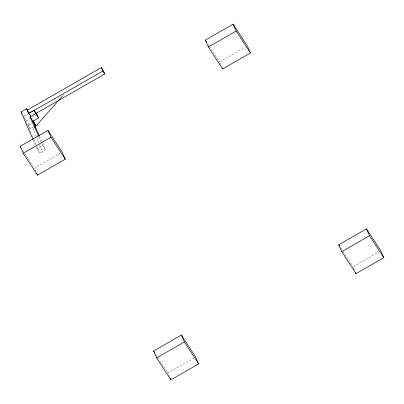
<?xml version="1.0" encoding="UTF-8"?>
<svg xmlns="http://www.w3.org/2000/svg" width="404" height="404" viewBox="0 0 404 404"><rect width="100%" height="100%" fill="white"/><g stroke="black" fill="none" stroke-linecap="round" stroke-linejoin="round"><path stroke-width="0.3" stroke-dasharray="2.02 1.52" d="M34.072 128.27L33.244 129.214L36.481 137.254M62.736 95.778L64.398 93.895M33.285 127.028L30.255 128.765L28.755 125.321L25.896 120.932L23.902 116.337L27.942 114.019M25.896 120.932L30.946 118.034M31.956 117.458L35.996 115.14M32.446 121.483L27.396 124.376L30.255 128.765M28.755 125.321L31.785 123.579M42.693 143.592L45.44 149.909L39.885 153.096L37.027 148.712L42.582 145.526L38.835 136.911M35.986 171.69L34.492 168.241L60.085 153.56M220.902 64.898L219.655 62.029L245.253 47.344M169.362 376.392L167.862 372.942L194.006 357.949M354.278 269.599L353.03 266.731L378.624 252.046M208.085 44.273L209.105 45.839M209.449 46.364L219.655 62.029M340.779 247.93L342.481 250.541M342.819 251.061L353.03 266.731M29.139 114.004L30.411 115.953M29.229 114.332L30.184 115.797M23.265 115.362L23.902 116.337M42.582 145.526L45.44 149.909M22.584 149.965L24.28 152.576M24.624 153.101L34.492 168.241M155.954 354.667L167.862 372.942M29.704 113.726L30.457 115.448M39.446 136.128L42.44 143.016M29.729 114.145L30.477 115.867M28.896 127.826L30.143 130.699M30.396 131.27L31.143 132.992M32.391 135.865L33.638 138.739M33.891 139.314L39.885 153.096M33.28 140.097L35.279 144.693M36.274 146.985L37.027 148.712M36.714 137.825L39.259 144.142M39.491 144.718L42.733 152.757"/><path stroke-width="0.61" d="M34.906 127.331L62.322 96.248M33.032 139.521L21.043 111.953L26.598 108.767L27.548 110.226M28.82 113.514L27.326 110.07L101.389 67.584L103.293 70.508L104.793 73.952L36.173 113.317M39.193 135.552L32.951 121.19L38.506 118.003L37.006 114.559L34.148 110.171L28.593 113.357L26.598 108.767M29.366 113.206L31.002 112.267M32.088 111.64L102.889 71.028L101.389 67.584M38.587 136.335L30.093 116.806L35.648 113.62L34.148 110.171M34.8 126.159L35.81 125.578L33.36 120.67M20.2 146.309L47.975 130.381L62.267 152.313L65.261 159.201L37.486 175.134L23.195 153.202L20.2 146.309L20.882 147.354M205.363 40.097L233.138 24.164L247.43 46.096L250.424 52.99L222.649 68.922L208.363 46.99L205.363 40.097L206.727 42.183M23.195 153.202L50.97 137.269L47.975 130.381M208.363 46.99L236.138 31.058L233.138 24.164M153.576 351.01L181.351 335.078L195.637 357.01L198.637 363.903L170.862 379.836L156.57 357.904L153.576 351.01L154.596 352.581M338.739 244.799L366.514 228.866L380.805 250.798L383.8 257.691L356.025 273.619L341.734 251.687L338.739 244.799L339.421 245.839M156.57 357.904L184.345 341.971L181.351 335.078M341.734 251.687L369.509 235.759L366.514 228.866M236.138 31.058L250.424 52.99M369.509 235.759L383.8 257.691M102.889 71.028L104.793 73.952M35.648 113.62L38.506 118.003M50.97 137.269L65.261 159.201M184.345 341.971L198.637 363.903M27.326 110.07L27.957 111.044M30.093 116.806L35.81 125.578M21.043 111.953L21.993 113.413M355.525 272.473L356.025 273.619M222.155 67.771L222.649 68.922M170.109 378.114L170.609 379.26M36.739 173.412L37.486 175.134"/></g></svg>
